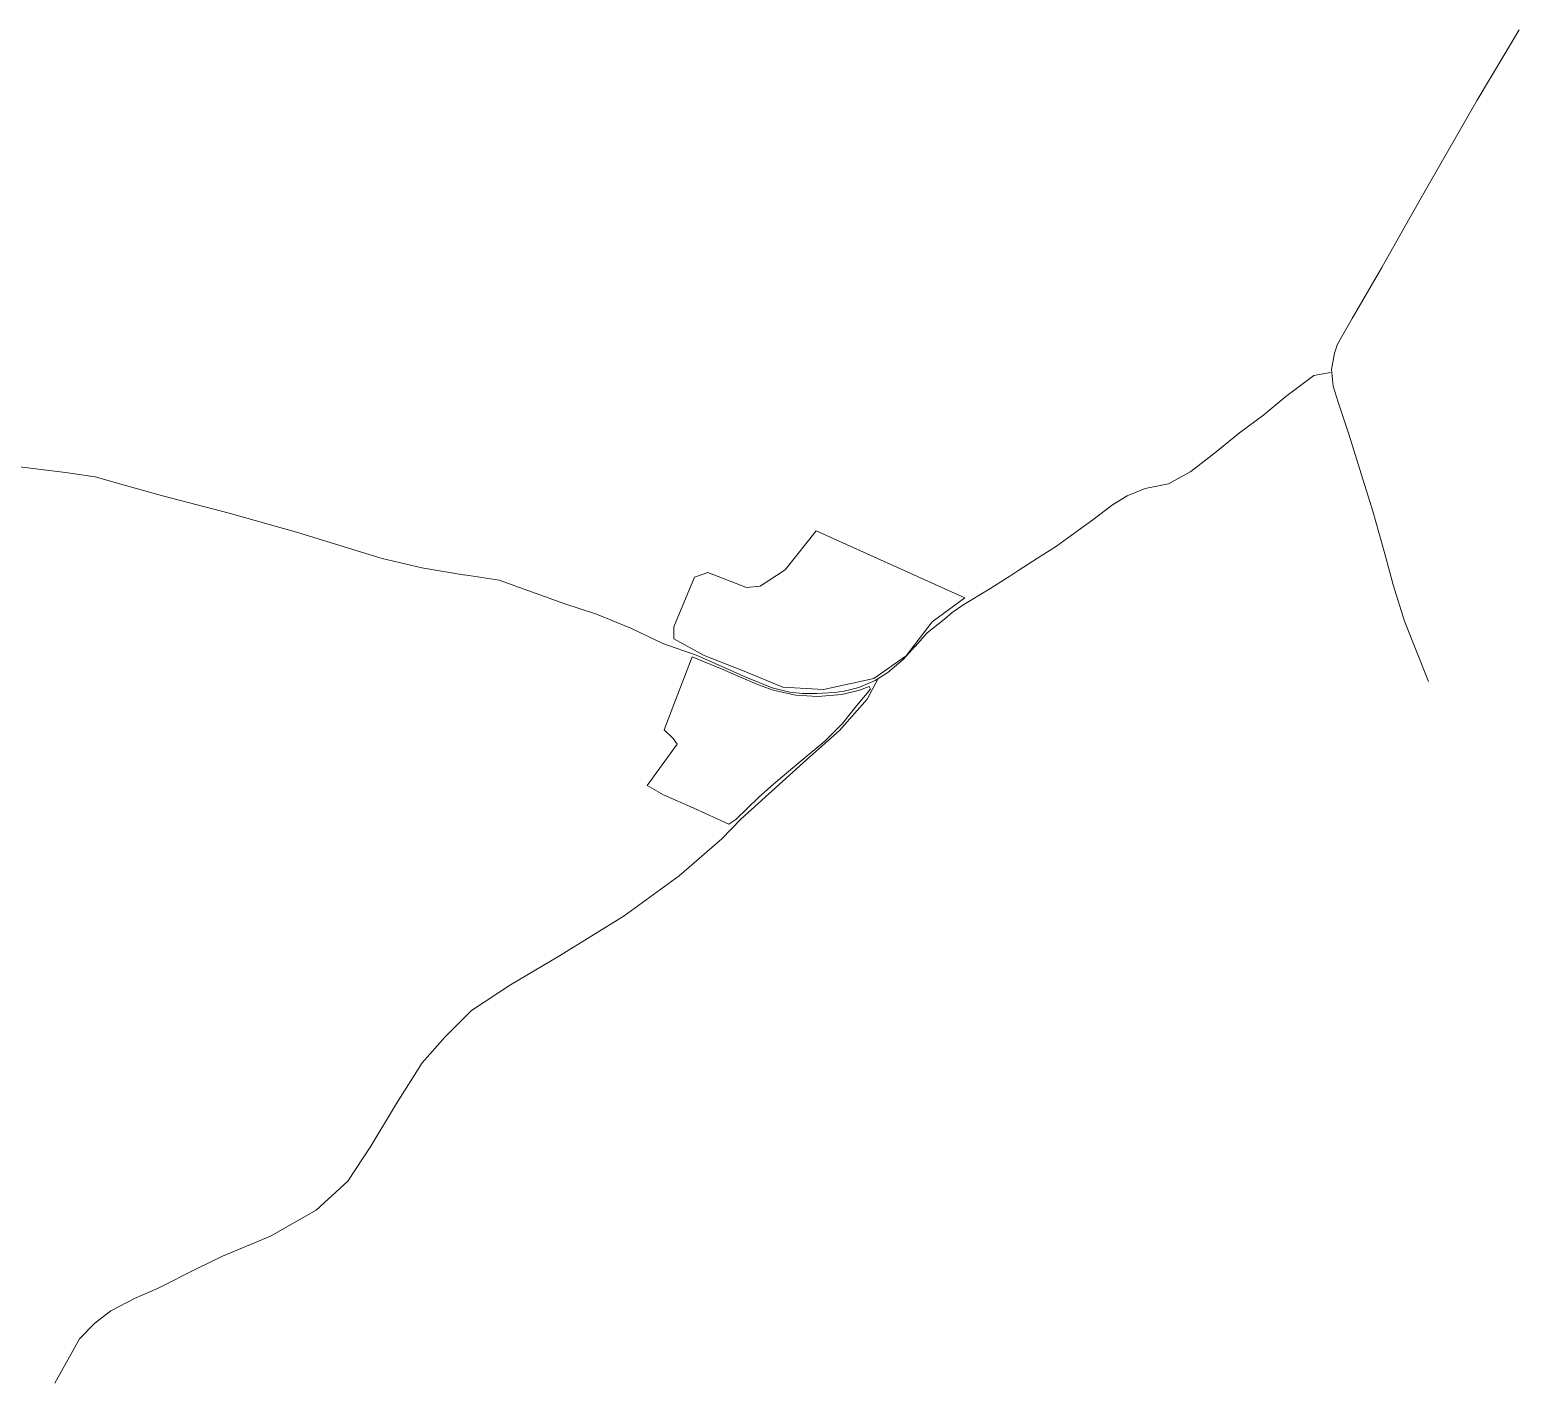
# Model space of a CAD drawing. Header units: metres. Extents: x 482560 to 484546, y 229749 to 230919.
# Drawn here: x 483368 to 484546, y 229749 to 230820 of the extents above; entities that cross this region are included whole.
import ezdxf

# ---------------------------------------------------------------- set-up
doc = ezdxf.new("R2010")
doc.units = ezdxf.units.M
for name, color, linetype, lineweight, true_color in [('Event Fields', 9, 'Continuous', 0, 0xc0c0c0), ('Paths - Asphalt Roads', 7, 'Continuous', 0, 0xffffff), ('Paths - Gravel Track', 253, 'Continuous', 0, 0xa0a0a4)]:
    doc.layers.add(name, color=color, linetype=linetype, lineweight=lineweight, true_color=true_color)

msp = doc.modelspace()

# ---------------------------------------------------------------- linework, layer by layer
at = {"layer": 'Event Fields'}
for points in [[(483935, 230378.4), (483945.6, 230379.6), (483965.4, 230392.4), (483990.1, 230423.4), (484107.5, 230370.3), (484081.7, 230351.3), (484061.1, 230324.4), (484035.7, 230306.4), (483995.7, 230297.7), (483963.5, 230299.7), (483931.6, 230312.7), (483901.3, 230324.7), (483877.4, 230337.8), (483877.3, 230347.4), (483893.7, 230386.7), (483904.2, 230390.4), (483935, 230378.4)], [(483891.9, 230323.7), (483915.7, 230313.8), (483928.3, 230308.3), (483944.3, 230301.3), (483956.1, 230297.2), (483973.8, 230293.2), (483991.4, 230292.3), (484010.2, 230293.9), (484024.2, 230297.1), (484032, 230300), (484033, 230298), (484021.9, 230284.8), (484010.9, 230270.8), (483996.8, 230256.8), (483978.2, 230241.2), (483956.4, 230223), (483944.5, 230212.3), (483926.5, 230194.9), (483921, 230191.3), (483893.1, 230203.9), (483869.3, 230214.3), (483856.4, 230221.8), (483880, 230254.6), (483876.9, 230259), (483869.7, 230265.7), (483878.6, 230289.4), (483891.9, 230323.7)]]:
    msp.add_lwpolyline(points, dxfattribs=at)
at = {"layer": 'Paths - Asphalt Roads'}
msp.add_lwpolyline([(484546.1, 230819.8), (484512.9, 230764.1), (484474.2, 230696.5), (484450.6, 230655.2), (484437.5, 230631.7), (484414, 230591.3), (484402.3, 230571), (484399.9, 230563.9), (484397.5, 230551), (484398.9, 230537.7), (484403, 230525), (484411.4, 230499.9), (484420.1, 230471.7), (484430.4, 230438.9), (484439.9, 230405), (484446.4, 230380.5), (484455.4, 230351.8), (484474.3, 230304)], dxfattribs=at)
at = {"layer": 'Paths - Gravel Track'}
for points in [[(483711.9, 230388.5), (483739.3, 230384.2), (483791.2, 230365.5), (483816.2, 230357.4), (483844, 230346.1), (483868.6, 230334.2), (483895.9, 230324.6), (483934.4, 230307.5), (483955.2, 230299.1), (483969.2, 230295.7), (483978.9, 230294.7), (483990.6, 230294.5), (484004.2, 230295.3), (484012.1, 230296.5), (484023.7, 230299.2), (484036.7, 230304.8), (484046.6, 230311.1), (484058.8, 230321.4), (484068.4, 230332), (484068.4, 230332), (484068.4, 230331.8), (484077.8, 230342.6), (484091.5, 230353.4), (484097.6, 230358.6), (484106.8, 230365.1), (484126.1, 230376.5), (484143.1, 230387.3), (484150.4, 230392.2), (484165, 230401.7), (484180.1, 230411.2), (484197.6, 230423.7), (484208.9, 230431.9), (484224.4, 230443.8), (484236.1, 230451), (484250.3, 230456.8), (484268.6, 230460.5), (484286.4, 230470.3), (484305.1, 230484.8), (484324.9, 230500.8), (484344.2, 230515.1), (484361.6, 230529.7), (484383.6, 230546.1), (484396.9, 230548.7)], [(483355.5, 230474.4), (483396.1, 230469.4), (483419.6, 230466), (483446.6, 230458.5), (483474.1, 230450.7), (483525.6, 230437.4), (483578.8, 230422.3), (483646.7, 230401.5), (483678.1, 230393.9), (483712.3, 230388.3)], [(484038.7, 230305.8), (484030.4, 230290.1), (484008.5, 230265.2), (483982.6, 230242.4), (483930.5, 230195), (483915.4, 230179.6), (483881.7, 230150.4), (483838.1, 230118.6), (483786.9, 230086.9), (483748.3, 230063.9), (483717.4, 230043.7), (483696.5, 230022.9), (483678.3, 230002.2), (483658, 229970.1), (483637.6, 229936.4), (483619.5, 229908.7), (483594.5, 229885.6), (483558.4, 229865.2), (483520.3, 229849.2), (483500.3, 229839.5), (483469, 229823.7), (483450.9, 229815.9), (483432.1, 229806), (483419.4, 229796.4), (483407.2, 229783.8), (483387.8, 229748.8)]]:
    msp.add_lwpolyline(points, dxfattribs=at)

doc.saveas('drawing.dxf')
